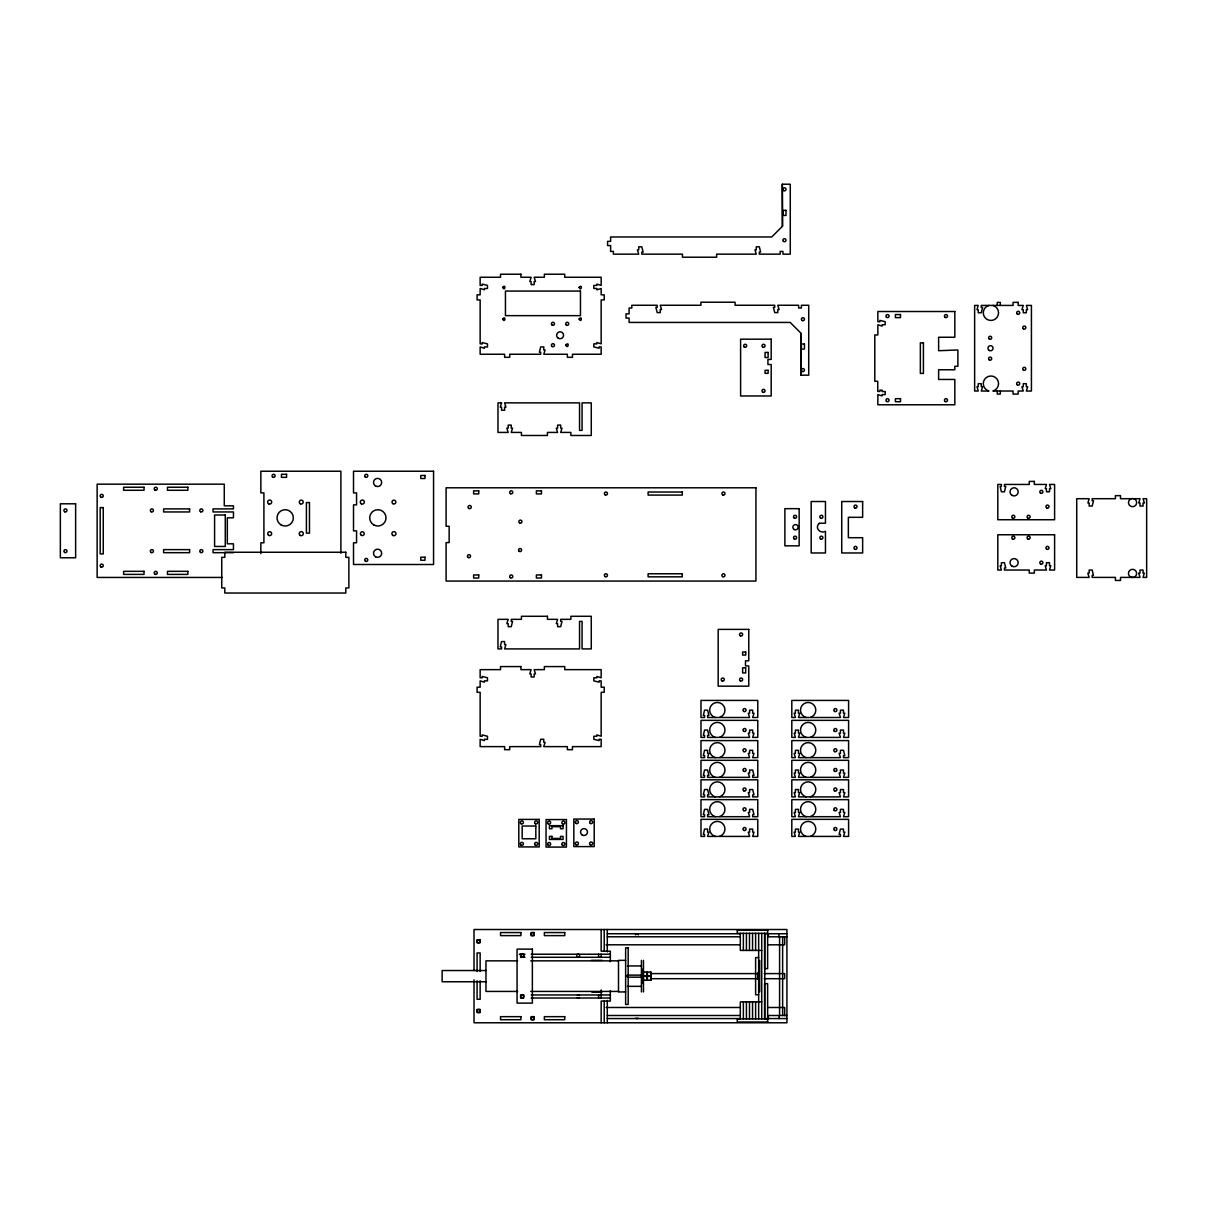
<?xml version="1.0" encoding="UTF-8"?>
<svg xmlns="http://www.w3.org/2000/svg" width="1207" height="1207" viewBox="0 0 1207 1207"><rect width="100%" height="100%" fill="white"/><g stroke="black" fill="none" stroke-linecap="round" stroke-linejoin="round"><path stroke-width="1.5" d="M782.317 226.101L782.317 184.218L790.268 184.218L790.268 254.149L782.921 254.149L782.921 251.403L780.175 251.403L780.175 254.149L759.324 254.149L759.324 252.112L760.651 252.112L759.324 246.801L756.261 246.801L756.261 249.864L754.948 249.864L756.261 254.149L716.626 254.149L716.626 257.212L682.453 257.212L682.453 254.149L641.792 254.149L641.792 252.112L643.12 252.112L641.792 246.801L638.729 246.801L638.729 249.864L637.402 249.864L638.729 254.149L613.382 254.149L613.382 251.403L610.621 251.403L610.621 245.564L607.574 245.564L607.574 241.355L610.621 241.355L610.621 236.979L771.741 236.979L782.619 226.101L782.317 184.218M800.769 375.196L801.086 333.313L790.193 322.435L629.088 322.435L629.088 318.06L626.026 318.06L626.026 313.85L629.088 313.85L629.088 308.026L631.834 308.026L631.834 305.265L657.196 305.265L657.196 307.317L655.869 307.317L657.196 312.613L660.244 312.613L660.244 309.55L661.572 309.55L660.244 305.265L700.905 305.265L700.905 302.218L735.093 302.218L735.093 305.265L774.728 305.265L774.728 307.317L773.4 307.317L774.728 312.613L777.791 312.613L777.791 309.55L779.119 309.55L777.791 305.265L798.642 305.265L798.642 308.026L801.388 308.026L801.388 305.265L808.72 305.265L808.72 375.196L800.769 375.196L800.769 333.313M757.74 973.159L757.74 979.133M643.346 972.073L643.346 980.22M647.42 980.22L647.42 972.073M646.68 972.073L646.68 980.22M1131.487 498.702L1120.518 498.702L1120.518 495.639L1115.419 495.639L1115.419 498.702L1092.184 498.702L1092.184 500.739L1093.512 500.739L1092.184 506.05L1089.136 506.05L1089.136 502.987L1087.914 502.987L1089.136 498.702L1076.719 498.702L1076.719 577.399L1089.136 577.399L1087.809 573.114L1089.136 573.114L1089.136 570.051L1092.184 570.051L1093.406 575.362L1092.184 575.362L1092.184 577.399L1115.419 577.399L1115.419 580.461L1120.518 580.461L1120.518 577.399L1131.653 577.399L1130.687 577.052A4.074 4.074 0 0 1 1129.526 570.685A4.074 4.074 0 0 1 1135.968 571.213A4.074 4.074 0 0 1 1133.811 577.308L1131.698 577.414L1139.996 577.399L1138.669 573.114L1139.996 573.114L1139.996 570.051L1143.059 570.051L1143.059 573.114L1144.281 573.114L1143.059 577.399L1146.65 577.399L1146.65 498.702L1143.059 498.702L1144.387 502.987L1143.059 502.987L1143.059 506.05L1139.996 506.05L1139.996 502.987L1138.774 502.987L1139.996 498.702L1133.675 498.702M233.449 552.685L213.051 552.685L213.051 549.623L233.449 549.623L233.449 543.814L227.323 543.814L227.323 517.818L233.449 517.818L233.449 511.949L213.051 511.949L213.051 508.901L233.449 508.901L233.449 505.839L224.276 505.839L224.276 484.173L97.133 484.173L97.133 577.444L222.405 577.444M718.512 717.501L707.604 717.501L707.604 715.449L708.931 715.449L707.604 710.154L704.556 710.154L703.334 715.449L704.556 715.449L704.556 717.501L700.98 717.501L700.98 700.422L757.77 700.422L757.77 717.501L752.67 717.501L753.998 713.216L752.67 713.216L752.67 710.154L749.607 710.154L749.607 713.216L748.28 713.216L749.607 717.501L719.297 717.501A7.649 7.649 0 0 0 723.581 705.718A7.649 7.649 0 0 0 711.059 705.718A7.649 7.649 0 0 0 715.344 717.501M809.339 717.501L798.446 717.501L799.758 713.216L798.446 713.216L798.446 710.154L795.383 710.154L795.383 713.216L794.161 713.216L795.383 717.501L791.807 717.501L791.807 700.422L848.596 700.422L848.596 717.501L843.497 717.501L844.825 713.216L843.497 713.216L843.497 710.154L840.434 710.154L840.434 713.216L839.106 713.216L840.434 717.501L810.138 717.501A7.649 7.649 0 0 0 814.423 705.718A7.649 7.649 0 0 0 801.886 705.718A7.649 7.649 0 0 0 806.17 717.501M718.512 737.417L707.604 737.417L707.604 735.38L708.931 735.38L707.604 730.084L704.556 730.084L703.334 735.38L704.556 735.38L704.556 737.417L700.98 737.417L700.98 720.353L757.77 720.353L757.77 737.417L752.67 737.417L753.998 733.132L752.67 733.132L752.67 730.084L749.607 730.084L749.607 733.132L748.28 733.132L749.607 737.417L719.297 737.417A7.649 7.649 0 0 0 723.581 725.648A7.649 7.649 0 0 0 711.059 725.648A7.649 7.649 0 0 0 715.344 737.417M809.339 737.417L798.446 737.417L799.758 733.132L798.446 733.132L798.446 730.084L795.383 730.084L795.383 733.132L794.161 733.132L795.383 737.417L791.807 737.417L791.807 720.353L848.596 720.353L848.596 737.417L843.497 737.417L844.825 733.132L843.497 733.132L843.497 730.084L840.434 730.084L840.434 733.132L839.106 733.132L840.434 737.417L810.138 737.417A7.649 7.649 0 0 0 814.423 725.648A7.649 7.649 0 0 0 801.886 725.648A7.649 7.649 0 0 0 806.17 737.417M718.512 757.649L707.604 757.649L708.931 753.364L707.604 753.364L707.604 750.301L704.556 750.301L703.334 755.612L704.556 755.612L704.556 757.649L700.98 757.649L700.98 740.585L757.77 740.585L757.77 757.649L752.67 757.649L753.998 753.364L752.67 753.364L752.67 750.301L749.607 750.301L749.607 753.364L748.28 753.364L749.607 757.649L719.297 757.649A7.649 7.649 0 0 0 723.581 745.881A7.649 7.649 0 0 0 711.059 745.881A7.649 7.649 0 0 0 715.344 757.649M809.339 757.649L798.446 757.649L799.758 753.364L798.446 753.364L798.446 750.301L795.383 750.301L795.383 753.364L794.161 753.364L795.383 757.649L791.807 757.649L791.807 740.585L848.596 740.585L848.596 757.649L843.497 757.649L843.497 755.612L844.825 755.612L843.497 750.301L840.434 750.301L840.434 753.364L839.106 753.364L840.434 757.649L810.138 757.649A7.649 7.649 0 0 0 814.423 745.881A7.649 7.649 0 0 0 801.886 745.881A7.649 7.649 0 0 0 806.17 757.649M718.512 777.368L707.604 777.368L707.604 775.332L708.931 775.332L707.604 770.036L704.556 770.036L703.334 775.332L704.556 775.332L704.556 777.368L700.98 777.368L700.98 760.304L757.77 760.304L757.77 777.368L752.67 777.368L752.67 775.332L753.998 775.332L752.67 770.036L749.607 770.036L749.607 773.083L748.28 773.083L749.607 777.368L719.297 777.368A7.649 7.649 0 0 0 723.581 765.6A7.649 7.649 0 0 0 711.059 765.6A7.649 7.649 0 0 0 715.344 777.368M809.339 777.368L798.446 777.368L799.758 773.083L798.446 773.083L798.446 770.036L795.383 770.036L795.383 773.083L794.161 773.083L795.383 777.368L791.807 777.368L791.807 760.304L848.596 760.304L848.596 777.368L843.497 777.368L844.825 773.083L843.497 773.083L843.497 770.036L840.434 770.036L840.434 773.083L839.106 773.083L840.434 777.368L810.138 777.368A7.649 7.649 0 0 0 814.423 765.6A7.649 7.649 0 0 0 801.886 765.6A7.649 7.649 0 0 0 806.17 777.368M718.512 796.892L707.604 796.892L707.604 794.84L708.931 794.84L707.604 789.544L704.556 789.544L703.334 794.84L704.556 794.84L704.556 796.892L700.98 796.892L700.98 779.813L757.77 779.813L757.77 796.892L752.67 796.892L752.67 794.84L753.998 794.84L752.67 789.544L749.607 789.544L749.607 792.607L748.28 792.607L749.607 796.892L719.297 796.892A7.649 7.649 0 0 0 723.581 785.108A7.649 7.649 0 0 0 711.059 785.108A7.649 7.649 0 0 0 715.344 796.892M809.339 796.892L798.446 796.892L799.758 792.607L798.446 792.607L798.446 789.544L795.383 789.544L795.383 792.607L794.161 792.607L795.383 796.892L791.807 796.892L791.807 779.813L848.596 779.813L848.596 796.892L843.497 796.892L844.825 792.607L843.497 792.607L843.497 789.544L840.434 789.544L840.434 792.607L839.106 792.607L840.434 796.892L810.138 796.892A7.649 7.649 0 0 0 814.423 785.108A7.649 7.649 0 0 0 801.886 785.108A7.649 7.649 0 0 0 806.17 796.892M718.512 816.701L707.604 816.701L707.604 814.665L708.931 814.665L707.604 809.369L704.556 809.369L703.334 814.665L704.556 814.665L704.556 816.701L700.98 816.701L700.98 799.638L757.77 799.638L757.77 816.701L752.67 816.701L752.67 814.665L753.998 814.665L752.67 809.369L749.607 809.369L749.607 812.432L748.28 812.432L749.607 816.701L719.297 816.701A7.649 7.649 0 0 0 723.581 804.933A7.649 7.649 0 0 0 711.059 804.933A7.649 7.649 0 0 0 715.344 816.701M809.339 816.701L798.446 816.701L799.758 812.432L798.446 812.432L798.446 809.369L795.383 809.369L795.383 812.432L794.161 812.432L795.383 816.701L791.807 816.701L791.807 799.638L848.596 799.638L848.596 816.701L843.497 816.701L844.825 812.432L843.497 812.432L843.497 809.369L840.434 809.369L840.434 812.432L839.106 812.432L840.434 816.701L810.138 816.701A7.649 7.649 0 0 0 814.423 804.933A7.649 7.649 0 0 0 801.886 804.933A7.649 7.649 0 0 0 806.17 816.701M718.512 836.421L707.604 836.421L708.931 832.151L707.604 832.151L707.604 829.088L704.556 829.088L703.334 834.384L704.556 834.384L704.556 836.421L700.98 836.421L700.98 819.357L757.77 819.357L757.77 836.421L752.67 836.421L753.998 832.151L752.67 832.151L752.67 829.088L749.607 829.088L749.607 832.151L748.28 832.151L749.607 836.421L719.297 836.421A7.649 7.649 0 0 0 723.581 824.653A7.649 7.649 0 0 0 711.059 824.653A7.649 7.649 0 0 0 715.344 836.421M809.339 836.421L798.446 836.421L799.758 832.151L798.446 832.151L798.446 829.088L795.383 829.088L795.383 832.151L794.161 832.151L795.383 836.421L791.807 836.421L791.807 819.357L848.596 819.357L848.596 836.421L843.497 836.421L844.825 832.151L843.497 832.151L843.497 829.088L840.434 829.088L839.106 834.384L840.434 834.384L840.434 836.421L810.138 836.421A7.649 7.649 0 0 0 814.423 824.653A7.649 7.649 0 0 0 801.886 824.653A7.649 7.649 0 0 0 806.17 836.421M767.833 930.295L737.251 930.295L737.251 933.343L767.833 933.343M534.173 932.558L531.11 932.558L531.11 935.621L534.173 935.621M607.287 933.735L740.313 933.735M766.4 933.735L786.919 933.735M607.287 936.798L740.298 936.798M786.919 936.798L768.391 936.798L768.391 933.735M606.11 944.809L739.559 944.809M767.758 944.809L784.671 944.809L784.671 936.662M761.723 950.422L740.313 950.422L740.313 933.343M519.312 954.224L525.015 954.224M531.186 954.224L610.335 954.224M525.015 957.287L520.624 957.287L520.624 954.224M531.186 957.287L610.335 957.287M758.66 957.558L755.612 957.558L755.612 994.734L758.66 994.734M591.475 960.35L602.187 960.35M625.633 960.35L618.497 960.35L618.497 991.943L625.633 991.943M517.697 960.847L485.968 960.847L485.968 991.43L517.697 991.43M530.763 960.847L618.497 960.847M627.384 965.947L641.43 965.947M485.968 970.534L442.139 970.534L442.139 981.759L485.968 981.759M642.969 972.073L651.131 972.073L651.131 980.22L642.969 980.22M650.422 973.596L756.698 973.596M764.167 973.596L784.671 973.596L784.671 978.696L764.167 978.696M627.384 975.12L641.43 975.12M625.633 976.146L628.183 976.146M643.346 976.01L646.68 976.01M647.42 976.01L650.754 976.01L650.754 972.073M643.346 976.282L646.68 976.282M647.42 976.282L650.754 976.282L650.754 980.22M627.384 977.172L641.43 977.172M650.422 978.696L756.698 978.696M627.384 986.345L641.43 986.345M530.763 991.43L618.497 991.43M591.475 991.792L602.187 991.792M593.014 991.943L601.161 991.943M531.186 994.96L610.335 994.96M531.186 998.008L610.335 998.008M761.723 1001.87L740.313 1001.87L740.313 1018.934M606.11 1007.483L739.559 1007.483M767.758 1007.483L784.671 1007.483L784.671 1015.63M477.082 1009.444L480.145 1009.444M779.284 1015.494L778.968 1018.557M607.287 1015.494L740.298 1015.494M786.919 1015.494L768.391 1015.494L768.391 1018.557M607.287 1018.557L740.298 1018.557M766.4 1018.557L786.919 1018.557M767.833 1018.934L737.251 1018.934L737.251 1021.997L767.833 1021.997M1000.316 305.431L1000.316 302.369L997.254 302.369L997.254 305.431M1000.316 391.023L1000.316 394.085L997.254 394.085L997.254 391.023M782.634 936.798L782.634 1015.494M779.586 936.798L779.586 1015.494M778.968 933.735L778.968 936.798M767.637 930.295L767.637 968.633L764.574 968.633L764.574 933.343M767.637 1021.997L767.637 983.66L764.574 983.66L764.574 1018.934M764.785 933.343L764.785 1018.934M761.723 933.343L761.723 1018.934M759.686 960.35L759.686 991.943M758.66 933.343L758.66 1018.934M757.649 973.264L757.649 979.028M755.612 933.343L755.612 950.422M755.612 1001.87L755.612 1018.934M752.549 933.343L752.549 950.422M752.549 1001.87L752.549 1018.934M749.487 933.343L749.487 950.422M749.487 1001.87L749.487 1018.934M746.424 933.343L746.424 950.422M746.424 1001.87L746.424 1018.934M743.376 933.343L743.376 950.422M743.376 1001.87L743.376 1018.934M650.86 973.596L650.86 978.696M647.043 972.616L647.043 980.22M643.467 960.35L643.467 991.943M642.969 969.025L642.969 983.267M641.43 960.35L641.43 991.943M610.335 961.677L610.335 951.176L601.161 951.176L601.161 929.511M610.335 990.6L610.335 1001.071L601.161 1001.071L601.161 1022.782M607.287 929.511L607.287 951.901M607.287 1000.392L607.287 1022.782M604.224 929.511L604.224 951.176M604.224 1001.071L604.224 1022.782M601.161 954.224L601.161 957.287M601.161 989.981L601.161 993.678M601.161 994.96L601.161 998.008M598.612 954.224L598.612 957.287M598.612 994.96L598.612 998.008M523.687 954.224L523.687 957.287M480.145 971.469L480.145 952.957L477.082 952.957L477.082 971.469M480.145 980.733L480.145 999.26L477.082 999.26L477.082 980.733M480.145 1009.535L480.145 1012.582L477.082 1012.582L477.082 1009.535M474.019 970.549L474.019 929.511L786.919 929.511L786.919 1022.782L474.019 1022.782L474.019 979.873M340.887 553.304L340.887 471.228L260.848 471.228L260.848 492.894L263.911 492.894L263.911 542.788L260.848 542.788L260.848 553.651M992.893 305.431A7.649 7.649 0 0 1 997.178 317.2A7.649 7.649 0 0 1 984.656 317.2A7.649 7.649 0 0 1 988.94 305.431M637.99 1018.104A1.524 1.524 0 0 1 635.833 1018.104M635.44 934.882A1.524 1.524 0 0 1 638.382 934.882M579.315 997.57A1.524 1.524 0 0 1 577.142 997.57M577.459 995.156A1.524 1.524 0 0 1 578.998 995.156M579.556 956.517A1.524 1.524 0 0 1 576.901 956.517M576.75 955.356A1.524 1.524 0 0 1 579.707 955.356M502.64 287.357C504.933 292.366 506.261 283.177 502.64 287.357M502.64 318.95C504.933 323.974 506.261 314.786 502.64 318.95M579.088 287.357C581.382 292.366 582.709 283.177 579.088 287.357M579.088 318.95C581.382 323.974 582.709 314.786 579.088 318.95M565.796 344.825C567.592 350.468 570.172 340.842 565.796 344.825M819.417 523.31C814.182 527.308 820.096 534.263 825.452 531.321L825.452 552.972L811.179 552.972L811.179 501.524L825.452 501.524L825.452 523.174L819.417 523.31M1132.091 498.551L1131.065 498.808A4.074 4.074 0 0 0 1129.314 505.039A4.074 4.074 0 0 0 1135.787 505.114A4.074 4.074 0 0 0 1134.188 498.853L1132.091 498.551M785.983 210.35L782.921 210.35L782.921 215.434L785.983 215.434L785.983 210.35M520.911 274.215L500.528 274.215L500.528 277.263L480.145 277.263L480.145 285.425L482.181 285.425L482.181 284.098L487.477 285.425L487.477 288.488L484.414 288.488L484.414 289.801L480.145 288.488L480.145 294.825L477.082 294.825L477.082 299.924L480.145 299.924L480.145 343.889L482.181 343.889L482.181 342.562L487.477 343.889L487.477 346.937L484.414 346.937L484.414 348.265L480.145 346.937L480.145 354.255L504.617 354.255L504.617 357.317L509.716 357.317L509.716 354.255L540.706 354.255L540.706 352.218L539.378 352.218L540.706 346.922L543.769 346.922L543.769 349.97L545.081 349.97L543.769 354.255L567.365 354.255L567.365 357.317L572.465 357.317L572.465 354.255L601.161 354.255L601.161 346.907L599.125 346.907L599.125 348.235L593.829 346.907L593.829 343.844L596.877 343.844L596.877 342.516L601.161 343.844L601.161 299.924L604.224 299.924L604.224 294.825L601.161 294.825L601.161 288.488L596.877 289.801L596.877 288.488L593.829 288.488L593.829 285.425L596.877 285.425L596.877 284.098L601.161 285.425L601.161 277.263L564.755 277.263L564.755 274.215L544.357 274.215L544.357 277.263L534.173 277.263L535.486 281.548L534.173 281.548L534.173 284.611L531.11 284.611L531.11 281.548L529.782 281.548L531.11 277.263L520.911 277.263L520.911 274.215M580.461 291.068L505.446 291.068L505.446 315.646L580.461 315.646L580.461 291.068M1018.165 302.369L1013.065 302.369L1013.065 305.431L981.261 305.431L981.261 307.468L982.589 307.468L981.261 312.764L978.213 312.764L978.213 309.716L976.991 309.716L978.213 305.431L974.637 305.431L974.637 391.023L978.213 391.023L976.991 386.738L978.213 386.738L978.213 383.675L981.261 383.675L981.261 386.738L982.589 386.738L981.261 391.023L988.94 391.023A7.649 7.649 0 0 1 984.656 379.254A7.649 7.649 0 0 1 997.178 379.254A7.649 7.649 0 0 1 992.893 391.023L1013.065 391.023L1013.065 394.085L1018.165 394.085L1018.165 391.023L1023.264 391.023L1021.937 386.738L1023.264 386.738L1023.264 383.675L1026.327 383.675L1026.327 386.738L1027.655 386.738L1026.327 391.023L1031.427 391.023L1031.427 305.431L1026.327 305.431L1027.655 309.716L1026.327 309.716L1026.327 312.764L1023.264 312.764L1023.264 309.716L1021.937 309.716L1023.264 305.431L1018.165 305.431L1018.165 302.369M954.828 311.512L877.851 311.512L877.851 321.696L879.888 321.696L879.888 320.383L885.184 321.696L885.184 324.758L882.121 324.758L882.121 326.086L877.851 324.758L877.851 334.958L874.788 334.958L874.788 381.261L877.745 381.261L877.745 391.445L879.888 391.445L879.888 390.117L882.121 390.208L882.121 391.536L885.184 391.536L885.184 394.583L882.121 394.583L882.121 395.911L877.851 394.583L877.851 404.783L954.828 404.783L954.828 379.451L938.624 379.451L938.624 369.764L954.828 369.764L954.828 366.294L957.89 366.294L957.89 349.985L938.624 350.709L938.624 337.251L954.828 337.251L954.828 311.512M900.497 314.559L895.398 314.559L895.398 317.622L900.497 317.622L900.497 314.559M771.182 339.182L740.6 339.182L740.6 395.971L771.182 395.971L771.182 364.529L767.924 364.529L767.924 359.43L771.182 359.43L771.182 339.182M923.415 342.848L920.353 342.848L920.353 373.431L923.415 373.431L923.415 342.848M804.45 343.98L801.388 343.98L801.388 349.079L804.45 349.079L804.45 343.98M768.12 352.429L765.072 352.429L765.072 357.528L768.12 357.528L768.12 352.429M768.12 370.293L765.072 370.293L765.072 373.34L768.12 373.34L768.12 370.293M900.497 398.672L895.398 398.672L895.398 401.72L900.497 401.72L900.497 398.672M501.554 402.866L497.978 402.866L497.978 432.423L508.177 432.423L506.849 428.153L508.177 428.153L508.177 425.09L511.24 425.09L511.24 428.153L512.553 428.153L511.24 432.423L521.424 432.423L521.424 435.486L547.42 435.486L547.42 432.423L557.619 432.423L556.291 428.153L557.619 428.153L557.619 425.09L560.682 425.09L560.682 428.153L561.994 428.153L560.682 432.423L570.866 432.423L570.866 435.486L591.264 435.486L591.264 402.866L582.076 402.866L582.076 430.386L579.541 430.386L579.541 402.866L504.601 402.866L505.929 407.151L504.601 407.151L504.601 410.199L501.554 410.199L501.554 407.151L500.226 407.151L501.554 402.866M433.554 471.228L353.515 471.228L353.515 492.894L356.563 492.894L356.563 504.873L353.515 504.873L353.515 530.869L356.563 530.869L356.563 542.788L353.515 542.788L353.515 564.499L433.554 564.499L433.554 471.228M286.557 474.291L281.457 474.291L281.457 477.338L286.557 477.338L286.557 474.291M424.97 475.467L420.775 475.467L420.775 478.515L424.97 478.515L424.97 475.467M1034.339 481.397L1029.254 481.397L1029.254 484.445L1004.435 484.445L1004.435 486.481L1005.763 486.481L1004.435 491.792L1001.388 491.792L1000.165 486.481L1001.388 486.481L1001.388 484.445L997.812 484.445L997.812 519.734L1054.601 519.734L1054.601 484.445L1049.502 484.445L1050.829 488.729L1049.502 488.729L1049.502 491.792L1046.439 491.792L1046.439 488.729L1045.217 488.729L1046.439 484.445L1034.339 484.445L1034.339 481.397M144.025 487.236L123.627 487.236L123.627 490.283L144.025 490.283L144.025 487.236M187.854 487.236L167.471 487.236L167.471 490.283L187.854 490.283L187.854 487.236M755.929 487.794L446.092 487.794L446.092 526.267L449.155 526.267L449.155 542.592L446.092 542.592L446.092 581.065L755.929 581.065L755.929 487.794M478.726 490.857L473.627 490.857L473.627 493.904L478.726 493.904L478.726 490.857M541.475 490.857L536.376 490.857L536.376 493.904L541.475 493.904L541.475 490.857M682.302 492.018L648.114 492.018L648.114 495.081L682.302 495.081L682.302 492.018M862.643 501.524L841.732 501.524L841.732 552.972L862.643 552.972L862.643 537.703L848.355 537.703L848.355 517.32L862.643 517.32L862.643 501.524M309.475 502.55L306.412 502.55L306.412 533.132L309.475 533.132L309.475 502.55M75.634 503.802L60.35 503.802L60.35 557.77L75.634 557.77L75.634 503.802M103.244 507.619L100.181 507.619L100.181 553.922L103.244 553.922L103.244 507.619M799.155 508.66L784.882 508.66L784.882 545.836L799.155 545.836L799.155 508.66M189.605 508.901L163.609 508.901L163.609 511.949L189.605 511.949L189.605 508.901M225.287 515.012L214.59 515.012L214.59 546.454L225.287 546.454L225.287 515.012M1054.601 534.761L997.812 534.761L997.812 570.036L1001.388 570.036L1000.165 565.751L1001.388 565.751L1001.388 562.703L1004.435 562.703L1005.763 567.999L1004.435 567.999L1004.435 570.036L1029.254 570.036L1029.254 573.099L1034.339 573.099L1034.339 570.036L1046.439 570.036L1045.217 565.751L1046.439 565.751L1046.439 562.703L1049.502 562.703L1049.502 565.751L1050.829 565.751L1049.502 570.036L1054.601 570.036L1054.601 534.761M189.605 549.623L163.609 549.623L163.609 552.685L189.605 552.685L189.605 549.623M345.805 552.248L224.804 552.248L224.804 557.347L221.741 557.347L221.741 587.93L224.804 587.93L224.804 593.029L345.805 593.029L345.805 587.93L348.868 587.93L348.868 557.347L345.805 557.347L345.805 552.248M424.97 557.212L420.775 557.212L420.775 560.274L424.97 560.274L424.97 557.212M144.025 571.333L123.627 571.333L123.627 574.396L144.025 574.396L144.025 571.333M187.854 571.333L167.471 571.333L167.471 574.396L187.854 574.396L187.854 571.333M682.302 573.778L648.114 573.778L648.114 576.84L682.302 576.84L682.302 573.778M478.726 574.954L473.627 574.954L473.627 578.002L478.726 578.002L478.726 574.954M541.475 574.954L536.376 574.954L536.376 578.002L541.475 578.002L541.475 574.954M547.42 616.294L521.424 616.294L521.424 619.342L511.24 619.342L511.24 621.394L512.553 621.394L511.24 626.689L508.177 626.689L508.177 623.627L506.849 623.627L508.177 619.342L497.978 619.342L497.978 648.913L501.554 648.913L501.554 646.877L500.226 646.877L501.554 641.566L504.601 641.566L504.601 644.629L505.929 644.629L504.601 648.913L579.541 648.913L579.541 621.394L582.076 621.394L582.076 648.913L591.264 648.913L591.264 616.294L570.866 616.294L570.866 619.342L560.682 619.342L560.682 621.394L561.994 621.394L560.682 626.689L557.619 626.689L557.619 623.627L556.291 623.627L557.619 619.342L547.42 619.342L547.42 616.294M748.762 629.39L718.18 629.39L718.18 686.164L748.762 686.164L748.762 665.917L745.488 665.917L745.488 660.817L748.762 660.817L748.762 629.39M745.7 652.006L742.637 652.006L742.637 655.069L745.7 655.069L745.7 652.006M520.911 666.581L500.528 666.581L500.528 669.644L480.145 669.644L480.145 677.791L482.181 677.791L482.181 676.463L487.477 677.791L487.477 680.854L484.414 680.854L484.414 682.181L480.145 680.854L480.145 687.19L477.082 687.19L477.082 692.29L480.145 692.29L480.145 736.255L482.181 736.255L482.181 734.927L487.477 736.255L487.477 739.318L484.414 739.318L484.414 740.63L480.145 739.318L480.145 746.62L504.617 746.62L504.617 749.683L509.716 749.683L509.716 746.62L540.706 746.62L540.706 744.583L539.378 744.583L540.706 739.288L543.769 739.288L543.769 742.35L545.081 742.35L543.769 746.62L567.365 746.62L567.365 749.683L572.465 749.683L572.465 746.62L601.161 746.62L601.161 739.272L599.125 739.272L599.125 740.6L593.829 739.272L593.829 736.225L596.877 736.225L596.877 734.897L601.161 736.225L601.161 692.29L604.224 692.29L604.224 687.19L601.161 687.19L601.161 680.854L599.125 680.854L599.125 682.181L593.829 680.854L593.829 677.791L596.877 677.791L596.877 676.463L601.161 677.791L601.161 669.644L564.755 669.644L564.755 666.581L544.357 666.581L544.357 669.644L534.173 669.644L535.486 673.913L534.173 673.913L534.173 676.976L531.11 676.976L531.11 673.913L529.782 673.913L531.11 669.644L520.911 669.644L520.911 666.581M745.7 667.818L742.637 667.818L742.637 672.918L745.7 672.918L745.7 667.818M594.206 819.07L573.823 819.07L573.823 846.59L594.206 846.59L594.206 819.07M539.197 819.402L518.814 819.402L518.814 846.922L539.197 846.922L539.197 819.402M566.43 819.568L546.047 819.568L546.047 847.088L566.43 847.088L566.43 819.568M563.066 825.679L549.411 825.679L549.411 828.741L551.961 828.741L551.961 826.704L560.516 826.704L560.516 828.741L563.066 828.741L563.066 825.679M535.833 826.026L522.178 826.026L522.178 838.774L535.833 838.774L535.833 826.026M551.961 836.391L549.411 836.391L549.411 839.438L563.066 839.438L563.066 836.391L560.516 836.391L560.516 838.427L551.961 838.427L551.961 836.391M520.911 932.558L500.528 932.558L500.528 935.621L520.911 935.621L520.911 932.558M564.755 932.558L544.357 932.558L544.357 935.621L564.755 935.621L564.755 932.558M480.145 939.695L477.082 939.695L477.082 942.758L480.145 942.758L480.145 939.695M628.183 947.857L625.633 947.857L625.633 1004.435L628.183 1004.435L628.183 947.857M532.362 949.124L517.064 949.124L517.064 1003.108L532.362 1003.108L532.362 949.124M523.687 994.96L520.624 994.96L520.624 998.008L523.687 998.008L523.687 994.96M520.911 1016.671L500.528 1016.671L500.528 1019.719L520.911 1019.719L520.911 1016.671M534.173 1016.671L531.11 1016.671L531.11 1019.719L534.173 1019.719L534.173 1016.671M564.755 1016.671L544.357 1016.671L544.357 1019.719L564.755 1019.719L564.755 1016.671M535.38 845.187A1.524 1.524 0 0 0 537.673 843.874A1.524 1.524 0 0 0 535.38 842.546A1.524 1.524 0 0 0 535.38 845.187M535.38 823.778A1.524 1.524 0 0 0 537.673 822.465A1.524 1.524 0 0 0 535.38 821.137A1.524 1.524 0 0 0 535.38 823.778M521.107 823.778A1.524 1.524 0 0 0 523.4 822.465A1.524 1.524 0 0 0 521.107 821.137A1.524 1.524 0 0 0 521.107 823.778M521.107 845.187A1.524 1.524 0 0 0 523.4 843.874A1.524 1.524 0 0 0 521.107 842.546A1.524 1.524 0 0 0 521.107 845.187M562.613 823.943A1.524 1.524 0 0 0 564.906 822.631A1.524 1.524 0 0 0 562.613 821.303A1.524 1.524 0 0 0 562.613 823.943M548.34 823.943A1.524 1.524 0 0 0 550.633 822.631A1.524 1.524 0 0 0 548.34 821.303A1.524 1.524 0 0 0 548.34 823.943M562.296 845.111A1.524 1.524 0 0 0 564.846 844.432A1.524 1.524 0 0 0 562.975 842.561A1.524 1.524 0 0 0 562.296 845.111M548.34 845.353A1.524 1.524 0 0 0 550.633 844.025A1.524 1.524 0 0 0 548.34 842.712A1.524 1.524 0 0 0 548.34 845.353M576.116 823.446A1.524 1.524 0 0 0 578.409 822.118A1.524 1.524 0 0 0 576.116 820.805A1.524 1.524 0 0 0 576.116 823.446M576.116 844.855A1.524 1.524 0 0 0 578.409 843.527A1.524 1.524 0 0 0 576.116 842.199A1.524 1.524 0 0 0 576.116 844.855M590.389 844.855A1.524 1.524 0 0 0 592.682 843.527A1.524 1.524 0 0 0 590.389 842.199A1.524 1.524 0 0 0 590.389 844.855M590.389 823.446A1.524 1.524 0 0 0 592.682 822.118A1.524 1.524 0 0 0 590.389 820.805A1.524 1.524 0 0 0 590.389 823.446M582.287 835.063A3.47 3.47 0 0 0 587.477 832.061A3.47 3.47 0 0 0 582.287 829.058A3.47 3.47 0 0 0 582.287 835.063M558.343 338.262A3.47 3.47 0 0 0 563.548 335.259A3.47 3.47 0 0 0 558.343 332.272A3.47 3.47 0 0 0 558.343 338.262M552.187 325.121A1.524 1.524 0 0 0 554.481 323.793A1.524 1.524 0 0 0 552.187 322.48A1.524 1.524 0 0 0 552.187 325.121M566.445 325.121A1.524 1.524 0 0 0 568.738 323.793A1.524 1.524 0 0 0 566.445 322.48A1.524 1.524 0 0 0 566.445 325.121M552.187 346.53A1.524 1.524 0 0 0 554.481 345.202A1.524 1.524 0 0 0 552.187 343.874A1.524 1.524 0 0 0 552.187 346.53M510.38 577.746A1.524 1.524 0 0 0 512.764 576.599A1.524 1.524 0 0 0 510.591 575.105A1.524 1.524 0 0 0 510.38 577.746M510.455 493.663A1.524 1.524 0 0 0 512.749 492.35A1.524 1.524 0 0 0 510.455 491.023A1.524 1.524 0 0 0 510.455 493.663M605.16 576.629A1.524 1.524 0 0 0 607.453 575.301A1.524 1.524 0 0 0 605.16 573.974A1.524 1.524 0 0 0 605.16 576.629M722.691 576.629A1.524 1.524 0 0 0 724.985 575.301A1.524 1.524 0 0 0 722.691 573.974A1.524 1.524 0 0 0 722.691 576.629M722.691 494.885A1.524 1.524 0 0 0 724.985 493.557A1.524 1.524 0 0 0 722.691 492.23A1.524 1.524 0 0 0 722.691 494.885M605.16 494.885A1.524 1.524 0 0 0 607.453 493.557A1.524 1.524 0 0 0 605.16 492.23A1.524 1.524 0 0 0 605.16 494.885M519.629 522.978A1.524 1.524 0 0 0 521.922 521.65A1.524 1.524 0 0 0 519.629 520.323A1.524 1.524 0 0 0 519.629 522.978M519.085 551.222A1.524 1.524 0 0 0 521.575 550.347A1.524 1.524 0 0 0 519.568 548.612A1.524 1.524 0 0 0 519.085 551.222M467.894 557.302A1.554 1.554 0 0 0 470.474 556.548A1.554 1.554 0 0 0 468.542 554.692A1.554 1.554 0 0 0 467.894 557.302M468.527 508.207A1.614 1.614 0 0 0 471.228 507.483A1.614 1.614 0 0 0 469.251 505.507A1.614 1.614 0 0 0 468.527 508.207M743.768 830.371A1.524 1.524 0 0 0 746.062 829.043A1.524 1.524 0 0 0 743.768 827.715A1.524 1.524 0 0 0 743.768 830.371M743.768 751.584A1.524 1.524 0 0 0 746.062 750.256A1.524 1.524 0 0 0 743.768 748.943A1.524 1.524 0 0 0 743.768 751.584M743.768 771.303A1.524 1.524 0 0 0 746.062 769.991A1.524 1.524 0 0 0 743.768 768.663A1.524 1.524 0 0 0 743.768 771.303M743.768 810.651A1.524 1.524 0 0 0 746.062 809.324A1.524 1.524 0 0 0 743.768 807.996A1.524 1.524 0 0 0 743.768 810.651M743.768 711.436A1.524 1.524 0 0 0 746.062 710.108A1.524 1.524 0 0 0 743.768 708.781A1.524 1.524 0 0 0 743.768 711.436M743.768 731.351A1.524 1.524 0 0 0 746.062 730.039A1.524 1.524 0 0 0 743.768 728.711A1.524 1.524 0 0 0 743.768 731.351M743.768 790.826A1.524 1.524 0 0 0 746.062 789.499A1.524 1.524 0 0 0 743.768 788.171A1.524 1.524 0 0 0 743.768 790.826M834.595 830.371A1.524 1.524 0 0 0 836.889 829.043A1.524 1.524 0 0 0 834.595 827.715A1.524 1.524 0 0 0 834.595 830.371M834.595 790.826A1.524 1.524 0 0 0 836.889 789.499A1.524 1.524 0 0 0 834.595 788.171A1.524 1.524 0 0 0 834.595 790.826M834.595 751.584A1.524 1.524 0 0 0 836.889 750.256A1.524 1.524 0 0 0 834.595 748.943A1.524 1.524 0 0 0 834.595 751.584M834.595 711.436A1.524 1.524 0 0 0 836.889 710.108A1.524 1.524 0 0 0 834.595 708.781A1.524 1.524 0 0 0 834.595 711.436M834.278 731.11A1.524 1.524 0 0 0 836.843 730.431A1.524 1.524 0 0 0 834.972 728.56A1.524 1.524 0 0 0 834.278 731.11M834.278 810.395A1.524 1.524 0 0 0 836.843 809.716A1.524 1.524 0 0 0 834.972 807.845A1.524 1.524 0 0 0 834.278 810.395M834.595 771.303A1.524 1.524 0 0 0 836.889 769.991A1.524 1.524 0 0 0 834.595 768.663A1.524 1.524 0 0 0 834.595 771.303M1023.521 370.172A1.524 1.524 0 0 0 1025.814 368.859A1.524 1.524 0 0 0 1023.521 367.531A1.524 1.524 0 0 0 1023.521 370.172M1023.204 328.681A1.524 1.524 0 0 0 1025.769 327.987A1.524 1.524 0 0 0 1023.883 326.116A1.524 1.524 0 0 0 1023.204 328.681M1017.109 384.716A1.524 1.524 0 0 0 1019.674 384.037A1.524 1.524 0 0 0 1017.803 382.151A1.524 1.524 0 0 0 1017.109 384.716M1017.426 314.137A1.524 1.524 0 0 0 1019.719 312.809A1.524 1.524 0 0 0 1017.426 311.497A1.524 1.524 0 0 0 1017.426 314.137M989.393 339.122A1.524 1.524 0 0 0 991.686 337.794A1.524 1.524 0 0 0 989.393 336.466A1.524 1.524 0 0 0 989.393 339.122M989.393 359.988A1.524 1.524 0 0 0 991.686 358.66A1.524 1.524 0 0 0 989.393 357.332A1.524 1.524 0 0 0 989.393 359.988M989.242 350.437A2.55 2.55 0 0 0 993.059 348.22A2.55 2.55 0 0 0 989.242 346.017A2.55 2.55 0 0 0 989.242 350.437M886.451 317.169A1.524 1.524 0 0 0 889.001 316.49A1.524 1.524 0 0 0 887.13 314.62A1.524 1.524 0 0 0 886.451 317.169M945.217 317.426A1.524 1.524 0 0 0 947.525 316.098A1.524 1.524 0 0 0 945.217 314.771A1.524 1.524 0 0 0 945.217 317.426M945.217 401.524A1.524 1.524 0 0 0 947.525 400.196A1.524 1.524 0 0 0 945.217 398.868A1.524 1.524 0 0 0 945.217 401.524M886.451 401.282A1.524 1.524 0 0 0 889.001 400.588A1.524 1.524 0 0 0 887.13 398.717A1.524 1.524 0 0 0 886.451 401.282M365.495 561.24A1.524 1.524 0 0 0 367.788 559.912A1.524 1.524 0 0 0 365.495 558.6A1.524 1.524 0 0 0 365.495 561.24M365.178 476.901A1.524 1.524 0 0 0 367.728 476.207A1.524 1.524 0 0 0 365.857 474.336A1.524 1.524 0 0 0 365.178 476.901M375.558 485.983A4.074 4.074 0 0 0 381.668 482.453A4.074 4.074 0 0 0 375.558 478.923A4.074 4.074 0 0 0 375.558 485.983M375.558 556.804A4.074 4.074 0 0 0 381.668 553.274A4.074 4.074 0 0 0 375.558 549.743A4.074 4.074 0 0 0 375.558 556.804M373.778 524.924A8.162 8.162 0 0 0 386.014 517.863A8.162 8.162 0 0 0 373.778 510.802A8.162 8.162 0 0 0 373.778 524.924M361.315 503.832A2.037 2.037 0 0 0 364.363 502.067A2.037 2.037 0 0 0 361.315 500.302A2.037 2.037 0 0 0 361.315 503.832M361.376 535.32A1.901 1.901 0 0 0 364.227 533.66A1.901 1.901 0 0 0 361.376 532.015A1.901 1.901 0 0 0 361.376 535.32M392.984 503.711A1.901 1.901 0 0 0 395.836 502.067A1.901 1.901 0 0 0 392.984 500.422A1.901 1.901 0 0 0 392.984 503.711M392.909 535.425A2.037 2.037 0 0 0 395.971 533.66A2.037 2.037 0 0 0 392.909 531.895A2.037 2.037 0 0 0 392.909 535.425M820.609 539.001A1.524 1.524 0 0 0 822.902 537.673A1.524 1.524 0 0 0 820.609 536.361A1.524 1.524 0 0 0 820.609 539.001M820.609 518.135A1.524 1.524 0 0 0 822.902 516.807A1.524 1.524 0 0 0 820.609 515.48A1.524 1.524 0 0 0 820.609 518.135M794.312 518.135A1.524 1.524 0 0 0 796.605 516.807A1.524 1.524 0 0 0 794.312 515.48A1.524 1.524 0 0 0 794.312 518.135M794.312 539.001A1.524 1.524 0 0 0 796.605 537.673A1.524 1.524 0 0 0 794.312 536.361A1.524 1.524 0 0 0 794.312 539.001M794.191 529.496A2.655 2.655 0 0 0 798.159 527.203A2.655 2.655 0 0 0 794.191 524.909A2.655 2.655 0 0 0 794.191 529.496M1046.695 507.936A1.524 1.524 0 0 0 1048.989 506.623A1.524 1.524 0 0 0 1046.695 505.295A1.524 1.524 0 0 0 1046.695 507.936M1027.821 518.135A1.524 1.524 0 0 0 1030.114 516.807A1.524 1.524 0 0 0 1027.821 515.48A1.524 1.524 0 0 0 1027.821 518.135M1040.6 493.165A1.524 1.524 0 0 0 1042.893 491.837A1.524 1.524 0 0 0 1040.6 490.51A1.524 1.524 0 0 0 1040.6 493.165M1012.054 495.368A4.074 4.074 0 0 0 1018.165 491.837A4.074 4.074 0 0 0 1012.054 488.307A4.074 4.074 0 0 0 1012.054 495.368M1012.567 518.135A1.524 1.524 0 0 0 1014.861 516.807A1.524 1.524 0 0 0 1012.567 515.48A1.524 1.524 0 0 0 1012.567 518.135M64.68 511.753A1.524 1.524 0 0 0 66.973 510.425A1.524 1.524 0 0 0 64.68 509.098A1.524 1.524 0 0 0 64.68 511.753M64.68 552.474A1.524 1.524 0 0 0 66.973 551.146A1.524 1.524 0 0 0 64.68 549.819A1.524 1.524 0 0 0 64.68 552.474M272.827 477.142A1.524 1.524 0 0 0 275.121 475.814A1.524 1.524 0 0 0 272.827 474.487A1.524 1.524 0 0 0 272.827 477.142M281.11 524.924A8.162 8.162 0 0 0 293.346 517.863A8.162 8.162 0 0 0 281.11 510.802A8.162 8.162 0 0 0 281.11 524.924M268.648 503.832A2.037 2.037 0 0 0 271.696 502.067A2.037 2.037 0 0 0 268.648 500.302A2.037 2.037 0 0 0 268.648 503.832M268.678 535.365A1.976 1.976 0 0 0 271.635 533.66A1.976 1.976 0 0 0 268.678 531.955A1.976 1.976 0 0 0 268.678 535.365M300.287 503.772A1.976 1.976 0 0 0 303.229 502.067A1.976 1.976 0 0 0 300.287 500.362A1.976 1.976 0 0 0 300.287 503.772M300.241 535.425A2.037 2.037 0 0 0 303.304 533.66A2.037 2.037 0 0 0 300.241 531.895A2.037 2.037 0 0 0 300.241 535.425M854.737 507.936A1.524 1.524 0 0 0 857.03 506.623A1.524 1.524 0 0 0 854.737 505.295A1.524 1.524 0 0 0 854.737 507.936M854.737 549.2A1.524 1.524 0 0 0 857.03 547.872A1.524 1.524 0 0 0 854.737 546.545A1.524 1.524 0 0 0 854.737 549.2M802.157 371.409A1.524 1.524 0 0 0 804.45 370.081A1.524 1.524 0 0 0 802.157 368.754A1.524 1.524 0 0 0 802.157 371.409M802.157 320.534A1.524 1.524 0 0 0 804.45 319.206A1.524 1.524 0 0 0 802.157 317.894A1.524 1.524 0 0 0 802.157 320.534M1046.695 549.2A1.524 1.524 0 0 0 1048.989 547.872A1.524 1.524 0 0 0 1046.695 546.545A1.524 1.524 0 0 0 1046.695 549.2M1027.821 539.001A1.524 1.524 0 0 0 1030.114 537.673A1.524 1.524 0 0 0 1027.821 536.361A1.524 1.524 0 0 0 1027.821 539.001M1040.6 563.986A1.524 1.524 0 0 0 1042.893 562.658A1.524 1.524 0 0 0 1040.6 561.33A1.524 1.524 0 0 0 1040.6 563.986M1012.054 566.189A4.074 4.074 0 0 0 1018.165 562.658A4.074 4.074 0 0 0 1012.054 559.128A4.074 4.074 0 0 0 1012.054 566.189M1012.567 539.001A1.524 1.524 0 0 0 1014.861 537.673A1.524 1.524 0 0 0 1012.567 536.361A1.524 1.524 0 0 0 1012.567 539.001M154.979 490.087A1.524 1.524 0 0 0 157.272 488.76A1.524 1.524 0 0 0 154.979 487.432A1.524 1.524 0 0 0 154.979 490.087M154.979 574.185A1.524 1.524 0 0 0 157.272 572.857A1.524 1.524 0 0 0 154.979 571.545A1.524 1.524 0 0 0 154.979 574.185M100.95 566.973A1.524 1.524 0 0 0 103.244 565.645A1.524 1.524 0 0 0 100.95 564.318A1.524 1.524 0 0 0 100.95 566.973M100.95 497.224A1.524 1.524 0 0 0 103.244 495.896A1.524 1.524 0 0 0 100.95 494.568A1.524 1.524 0 0 0 100.95 497.224M151.131 552.474A1.524 1.524 0 0 0 153.425 551.146A1.524 1.524 0 0 0 151.131 549.819A1.524 1.524 0 0 0 151.131 552.474M200.573 552.474A1.524 1.524 0 0 0 202.867 551.146A1.524 1.524 0 0 0 200.573 549.819A1.524 1.524 0 0 0 200.573 552.474M151.131 511.753A1.524 1.524 0 0 0 153.425 510.425A1.524 1.524 0 0 0 151.131 509.098A1.524 1.524 0 0 0 151.131 511.753M200.573 511.753A1.524 1.524 0 0 0 202.867 510.425A1.524 1.524 0 0 0 200.573 509.098A1.524 1.524 0 0 0 200.573 511.753M783.373 190.419A1.524 1.524 0 0 0 785.938 189.74A1.524 1.524 0 0 0 784.052 187.854A1.524 1.524 0 0 0 783.373 190.419M783.373 241.294A1.524 1.524 0 0 0 785.938 240.6A1.524 1.524 0 0 0 784.052 238.73A1.524 1.524 0 0 0 783.373 241.294M744.417 347.133A1.524 1.524 0 0 0 746.711 345.805A1.524 1.524 0 0 0 744.417 344.478A1.524 1.524 0 0 0 744.417 347.133M762.779 347.133A1.524 1.524 0 0 0 765.072 345.805A1.524 1.524 0 0 0 762.779 344.478A1.524 1.524 0 0 0 762.779 347.133M762.779 392.184A1.524 1.524 0 0 0 765.072 390.872A1.524 1.524 0 0 0 762.779 389.544A1.524 1.524 0 0 0 762.779 392.184M721.997 680.869A1.524 1.524 0 0 0 724.291 679.541A1.524 1.524 0 0 0 721.997 678.213A1.524 1.524 0 0 0 721.997 680.869M740.344 680.869A1.524 1.524 0 0 0 742.637 679.541A1.524 1.524 0 0 0 740.344 678.213A1.524 1.524 0 0 0 740.344 680.869M740.344 635.802A1.524 1.524 0 0 0 742.637 634.49A1.524 1.524 0 0 0 740.344 633.162A1.524 1.524 0 0 0 740.344 635.802M521.394 957.076A1.524 1.524 0 0 0 523.687 955.763A1.524 1.524 0 0 0 521.394 954.435A1.524 1.524 0 0 0 521.394 957.076M521.394 997.812A1.524 1.524 0 0 0 523.687 996.484A1.524 1.524 0 0 0 521.394 995.156A1.524 1.524 0 0 0 521.394 997.812M531.88 935.425A1.524 1.524 0 0 0 534.173 934.097A1.524 1.524 0 0 0 531.88 932.77A1.524 1.524 0 0 0 531.88 935.425M531.88 1019.523A1.524 1.524 0 0 0 534.173 1018.195A1.524 1.524 0 0 0 531.88 1016.867A1.524 1.524 0 0 0 531.88 1019.523M477.851 1012.296A1.524 1.524 0 0 0 480.145 1010.983A1.524 1.524 0 0 0 477.851 1009.656A1.524 1.524 0 0 0 477.851 1012.296M477.851 942.561A1.524 1.524 0 0 0 480.145 941.234A1.524 1.524 0 0 0 477.851 939.906A1.524 1.524 0 0 0 477.851 942.561"/></g></svg>
